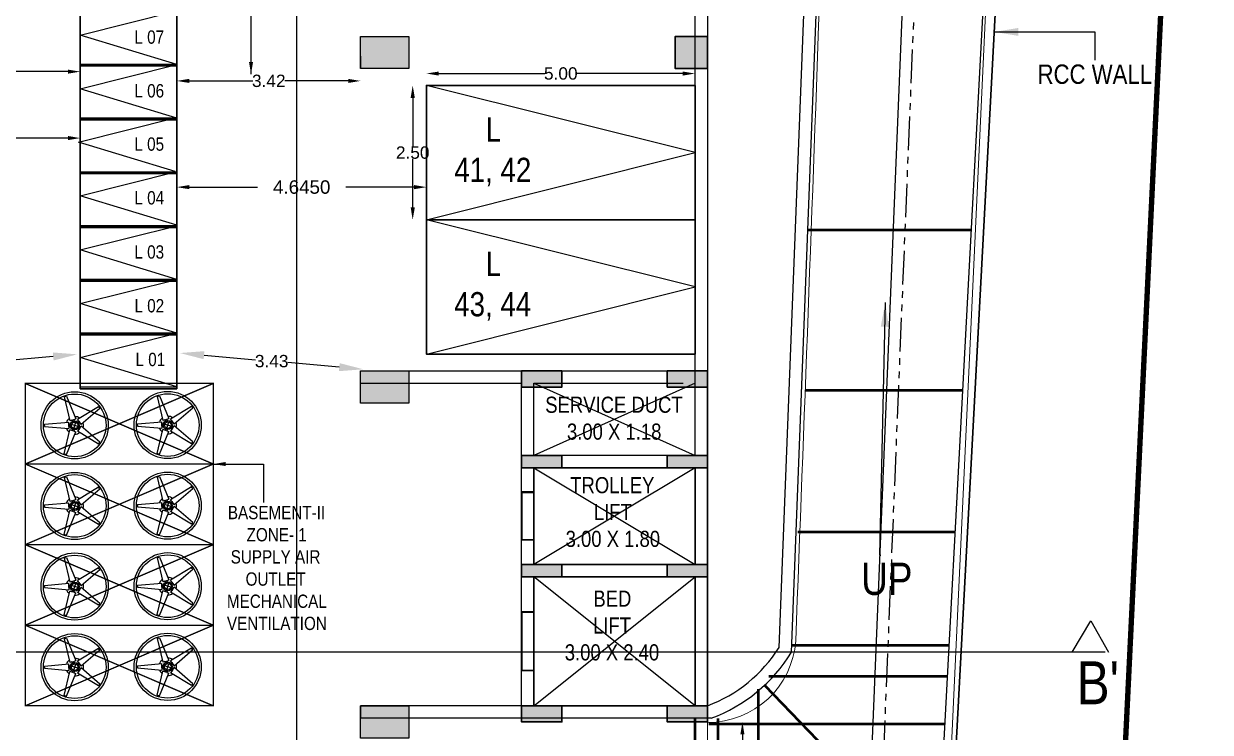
# Model space of a CAD drawing. Header units: metres. Extents: x -38 to 401, y 28 to 287.
# Drawn here: x 155.16 to 177.25, y 62.25 to 75.43 of the extents above; entities that cross this region are included whole.
import ezdxf

# ---------------------------------------------------------------- set-up
doc = ezdxf.new("R2010")
doc.units = ezdxf.units.M
doc.linetypes.add('DOT2', pattern=[0.125, 0, -0.125])
doc.linetypes.add('PHANTOM2', pattern=[1.25, 0.625, -0.125, 0.125, -0.125, 0.125, -0.125])
for name, color, linetype in [('BLK_1_BASEMENT_-2_BLDG_FOOTPRINT', 1, 'Continuous'), ('BLK_1_FLR_-2_BLT_UP_AREA', 1, 'Continuous'), ('BLK_1_FLR_-2_BLT_UP_AREA_DEDUCT', 1, 'Continuous'), ('BLK_1_FLR_-2_LIFT_1', 1, 'Continuous'), ('BLK_1_FLR_-2_LIFT_2', 1, 'Continuous'), ('PARKING_SLOT', 4, 'Continuous'), ('TWO_WHEELER_PARKING', 4, 'Continuous'), ('UHATCH', 8, 'Continuous')]:
    doc.layers.add(name, color=color, linetype=linetype)
doc.layers.add('BLK_1_FLR_-2_VEHICLE_RAMP_2', color=1, linetype='Continuous', lineweight=0)
doc.layers.add('UCOLUMN', color=6, linetype='Continuous', lineweight=30)
doc.styles.get("Standard").update_dxf_attribs({"font": 'arial.ttf'})
doc.dimstyles.get("Standard").update_dxf_attribs({"dimtxt": 0.18, "dimasz": 0.18, "dimexe": 0.18, "dimexo": 0.0625, "dimgap": 0.09, "dimtad": 0, "dimtih": 1, "dimtoh": 1, "dimdec": 4, "dimzin": 0, "dimdsep": 46, "dimtxsty": 'Standard', "dimcen": 0.09, "dimadec": 0, "dimazin": 0, "dimtfac": 1, "dimtdec": 4, "dimtofl": 0, "dimtmove": 0, "dimatfit": 3, "dimfxl": 0, "dimtolj": 1, "dimtzin": 0, "dimarcsym": 0})
doc.dimstyles.new('STANDARD$0', dxfattribs={"dimtxt": 7, "dimasz": 3, "dimexe": 3, "dimexo": 1, "dimgap": 1.5, "dimtad": 1, "dimdec": 1, "dimzin": 1, "dimdsep": 46, "dimlunit": 4, "dimtxsty": 'Standard', "dimblk": 'OBLIQUE', "dimcen": 0.09375, "dimdle": 1, "dimclrd": 8, "dimclre": 8, "dimclrt": 7, "dimadec": 1, "dimazin": 0, "dimtfac": 1, "dimtdec": 1, "dimtix": 1, "dimtmove": 2, "dimatfit": 3, "dimldrblk": 'ARCHTICK', "dimfxl": 0, "dimfrac": 2, "dimtolj": 1, "dimtzin": 0, "dimarcsym": 0})

# ---------------------------------------------------------------- blocks, each defined once
blk = doc.blocks.new('CARS')
at = {"color": 0, "linetype": 'Continuous'}
blk.add_lwpolyline([(0, 0), (5000, 0), (5000, -2500), (0, -2500)], close=True, dxfattribs=at)
blk.add_lwpolyline([(0, 0), (5000, -1250), (0, -2500)], dxfattribs=at)
blk = doc.blocks.new('*D249')
at = {"color": 0, "lineweight": -2}
for p, q in [((153.029, 74.541), (154.209, 74.541)), ((155.984, 74.541), (154.804, 74.541))]:
    blk.add_line(p, q, dxfattribs=at)
at = {"color": 0}
for points in [[(153.029, 74.579), (153.029, 74.502), (152.799, 74.541)], [(155.984, 74.579), (155.984, 74.502), (156.214, 74.541)]]:
    blk.add_solid(points, dxfattribs=at)
at = {"layer": 'Defpoints', "color": 0}
for p in [(152.799, 74.597), (156.214, 74.597), (156.214, 74.541)]:
    blk.add_point(p, dxfattribs=at)
at = {"color": 0, "lineweight": 25, "insert": (154.507, 74.541), "char_height": 0.23, "attachment_point": 5}
blk.add_mtext('\\A1;3.42', dxfattribs=at)
blk = doc.blocks.new('*D250')
at = {"color": 0, "lineweight": -2}
for p, q in [((158.244, 74.368), (159.427, 74.368)), ((161.204, 74.368), (160.022, 74.368))]:
    blk.add_line(p, q, dxfattribs=at)
at = {"color": 0}
for points in [[(158.244, 74.406), (158.244, 74.33), (158.014, 74.368)], [(161.204, 74.406), (161.204, 74.33), (161.434, 74.368)]]:
    blk.add_solid(points, dxfattribs=at)
at = {"layer": 'Defpoints', "color": 0}
for p in [(158.014, 74.672), (161.434, 74.604), (161.434, 74.368)]:
    blk.add_point(p, dxfattribs=at)
at = {"color": 0, "lineweight": 25, "insert": (159.724, 74.368), "char_height": 0.23, "attachment_point": 5}
blk.add_mtext('\\A1;3.42', dxfattribs=at)
blk = doc.blocks.new('*D241')
at = {"color": 0, "lineweight": -2}
for p, q in [((155.712, 69.24), (154.752, 69.155)), ((153.194, 69.017), (154.154, 69.102))]:
    blk.add_line(p, q, dxfattribs=at)
at = {"color": 0}
for points in [[(155.706, 69.314), (155.719, 69.165), (156.161, 69.279)], [(153.187, 69.091), (153.201, 68.942), (152.746, 68.977)]]:
    blk.add_solid(points, dxfattribs=at)
at = {"layer": 'Defpoints', "color": 0}
for p in [(156.161, 69.279), (156.214, 68.672), (152.799, 68.37)]:
    blk.add_point(p, dxfattribs=at)
at = {"color": 0, "lineweight": 25, "insert": (154.453, 69.128), "char_height": 0.23, "attachment_point": 5}
blk.add_mtext('\\A1;3.43', dxfattribs=at)
blk = doc.blocks.new('*D242')
at = {"color": 0, "lineweight": -2}
for p, q in [((158.519, 69.264), (159.479, 69.178)), ((161.037, 69.04), (160.076, 69.126))]:
    blk.add_line(p, q, dxfattribs=at)
at = {"color": 0}
for points in [[(158.525, 69.338), (158.512, 69.189), (158.07, 69.303)], [(161.044, 69.115), (161.03, 68.966), (161.485, 69.001)]]:
    blk.add_solid(points, dxfattribs=at)
at = {"layer": 'Defpoints', "color": 0}
for p in [(161.485, 69.001), (158.014, 68.672), (161.429, 68.37)]:
    blk.add_point(p, dxfattribs=at)
at = {"color": 0, "lineweight": 25, "insert": (159.778, 69.152), "char_height": 0.23, "attachment_point": 5}
blk.add_mtext('\\A1;3.43', dxfattribs=at)
blk = doc.blocks.new('*D244')
at = {"color": 0, "lineweight": -2}
for p, q in [((168.54, 62.207), (168.54, 60.83)), ((168.54, 59.217), (168.54, 60.595))]:
    blk.add_line(p, q, dxfattribs=at)
at = {"color": 0}
for points in [[(168.502, 62.207), (168.578, 62.207), (168.54, 62.437)], [(168.502, 59.217), (168.578, 59.217), (168.54, 58.987)]]:
    blk.add_solid(points, dxfattribs=at)
at = {"layer": 'Defpoints', "color": 0}
for p in [(167.659, 62.437), (168.54, 62.437), (167.659, 58.987)]:
    blk.add_point(p, dxfattribs=at)
at = {"color": 0, "lineweight": 25, "insert": (168.54, 60.712), "char_height": 0.23, "attachment_point": 5}
blk.add_mtext('\\A1;3.00', dxfattribs=at)
blk = doc.blocks.new('1250 DIA TUBE AXIAL FAN')
for p, q in [((-20, 563), (-59, 107)), ((20, 563), (-20, 563)), ((20, 563), (21, 563)), ((21, 563), (60, 107)), ((-535, 174), (-542, 155)), ((-542, 155), (-120, -23)), ((-535, 174), (-529, 194)), ((-529, 194), (-83, 90)), ((-107, 15), (-120, -23)), ((-107, 15), (-96, 51)), ((-92, 10), (-107, 15)), ((-96, 51), (-83, 90)), ((-80, 46), (-96, 51)), ((-73, 17), (-84, 11)), ((-69, 30), (-75, 41)), ((-60, 15), (-66, 17)), ((-57, 23), (-63, 25)), ((-60, 15), (-57, 23)), ((-19, 107), (-59, 107)), ((-19, 91), (-19, 107)), ((-19, 107), (19, 107)), ((-7, 75), (-16, 84)), ((-4, 61), (-4, 68)), ((-4, 61), (4, 61)), ((4, 61), (4, 68)), ((7, 75), (16, 84)), ((19, 91), (19, 107)), ((19, 107), (60, 107)), ((57, 23), (63, 25)), ((57, 23), (60, 15)), ((60, 15), (66, 17)), ((69, 30), (75, 41)), ((73, 16), (84, 11)), ((80, 46), (96, 51)), ((529, 193), (83, 90)), ((96, 51), (83, 90)), ((92, 10), (107, 15)), ((96, 51), (107, 15)), ((107, 15), (120, -24)), ((542, 154), (120, -24)), ((536, 174), (529, 193)), ((536, 174), (542, 154)), ((-348, -443), (-111, -52)), ((-315, -467), (-15, -121)), ((-78, -76), (-111, -52)), ((-68, -62), (-78, -76)), ((-48, -97), (-78, -76)), ((-50, -56), (-62, -58)), ((-38, -84), (-48, -97)), ((-48, -97), (-15, -121)), ((-39, -47), (-43, -53)), ((-33, -52), (-39, -47)), ((-38, -65), (-37, -77)), ((-33, -52), (-37, -57)), ((48, -97), (15, -122)), ((314, -468), (15, -122)), ((39, -47), (33, -52)), ((33, -52), (37, -57)), ((38, -65), (36, -77)), ((38, -84), (48, -97)), ((39, -47), (43, -53)), ((78, -76), (48, -97)), ((50, -57), (62, -58)), ((68, -62), (78, -76)), ((78, -76), (111, -52)), ((347, -444), (111, -52)), ((-331, -455), (-348, -443)), ((-331, -455), (-315, -467)), ((331, -456), (314, -468)), ((331, -456), (347, -444))]:
    blk.add_line(p, q)
at = {"ltscale": 0.0001}
for p, q in [((-61, 0), (61, 0)), ((0, 61), (0, -61))]:
    blk.add_line(p, q, dxfattribs=at)
for radius in [625, 583, 84.3, 61.4]:
    blk.add_circle((0, 0), radius, dxfattribs=at)
for centre, major_axis, start_param, end_param in [((0, 0), (26, 162), 0.50271, 1.068087), ((-89, 20), (1.54, 9.7), 2.984513, 3.769911), ((-83, 36), (-9.7, 1.54), 3.769911, 4.555309), ((-69, 8), (-9.7, 1.54), 4.555309, 5.340708), ((-60, 34), (1.54, 9.7), 2.199115, 2.984513), ((-9, 91), (-9.7, 1.54), 0.15708, 0.942478), ((-14, 68), (1.54, 9.7), 4.869469, 5.654867), ((14, 68), (-9.7, 1.54), -0.628319, 0.15708), ((9, 91), (-9.7, 1.54), 2.513274, 3.298672), ((0, 0), (-162, 26), 3.958461, 4.523839), ((60, 34), (1.54, 9.7), 3.612832, 4.39823), ((69, 8), (-9.7, 1.54), 4.39823, 5.183628), ((83, 36), (1.54, 9.7), 0.471239, 1.256637), ((89, 20), (-9.7, 1.54), 1.256637, 2.042035), ((0, 0), (26, 162), 1.759347, 2.324724), ((-60, -68), (-9.7, 1.54), -1.256637, -0.471239), ((-51, -47), (-9.7, 1.54), 1.884956, 2.670354), ((0, 0), (-162, 26), 1.445187, 2.010565), ((-29, -63), (1.54, 9.7), 1.099557, 1.884956), ((-46, -78), (1.54, 9.7), 4.24115, 5.026548), ((46, -78), (-9.7, 1.54), 0, 0.785398), ((29, -63), (-9.7, 1.54), 3.141593, 3.926991), ((51, -47), (-9.7, 1.54), 0.785398, 1.570796), ((60, -68), (-9.7, 1.54), 3.926991, 4.712389), ((0, 0), (-162, 26), 2.701824, 3.267202)]:
    blk.add_ellipse(centre, major_axis=major_axis, ratio=1, start_param=start_param, end_param=end_param)
blk = doc.blocks.new('*D213')
at = {"color": 0, "lineweight": -2}
for p, q in [((162.889, 74.505), (164.861, 74.505)), ((167.429, 74.505), (165.458, 74.505))]:
    blk.add_line(p, q, dxfattribs=at)
at = {"color": 0}
for points in [[(162.889, 74.543), (162.889, 74.467), (162.659, 74.505)], [(167.429, 74.543), (167.429, 74.467), (167.659, 74.505)]]:
    blk.add_solid(points, dxfattribs=at)
at = {"layer": 'Defpoints', "color": 0}
for p in [(167.659, 74.505), (162.659, 74.283), (167.659, 74.283)]:
    blk.add_point(p, dxfattribs=at)
at = {"color": 0, "lineweight": 25, "insert": (165.159, 74.505), "char_height": 0.23, "attachment_point": 5}
blk.add_mtext('\\A1;5.00', dxfattribs=at)
blk = doc.blocks.new('*D214')
at = {"color": 0, "lineweight": -2}
for p, q in [((162.403, 74.053), (162.403, 73.15)), ((162.403, 72.013), (162.403, 72.916))]:
    blk.add_line(p, q, dxfattribs=at)
at = {"color": 0}
for points in [[(162.365, 74.053), (162.442, 74.053), (162.403, 74.283)], [(162.365, 72.013), (162.442, 72.013), (162.403, 71.783)]]:
    blk.add_solid(points, dxfattribs=at)
at = {"layer": 'Defpoints', "color": 0}
for p in [(162.659, 74.283), (162.403, 71.783), (162.659, 71.783)]:
    blk.add_point(p, dxfattribs=at)
at = {"color": 0, "lineweight": 25, "insert": (162.403, 73.033), "char_height": 0.23, "attachment_point": 5}
blk.add_mtext('\\A1;2.50', dxfattribs=at)
blk = doc.blocks.new('230 X 750')
at = {"layer": 'UHATCH', "linetype": 'Continuous'}
h = blk.add_hatch(color=256, dxfattribs=at)
h.dxf.hatch_style = 1
h.paths.add_polyline_path([(750, 0), (750, 230), (0, 230), (0, 0)])
at = {"layer": 'UCOLUMN', "linetype": 'Continuous'}
blk.add_lwpolyline([(0, 230), (0, 0), (750, 0), (750, 230)], close=True, dxfattribs=at)
blk = doc.blocks.new('A$C4CCF6BF3')
at = {"layer": 'UHATCH', "linetype": 'Continuous'}
h = blk.add_hatch(color=256, dxfattribs=at)
h.dxf.hatch_style = 1
h.paths.add_polyline_path([(750, 0), (750, 300), (0, 300), (0, 0)])
at = {"layer": 'UCOLUMN', "linetype": 'Continuous'}
blk.add_lwpolyline([(0, 300), (0, 0), (750, 0), (750, 300)], close=True, dxfattribs=at)
blk = doc.blocks.new('900 X 900')
at = {"linetype": 'Continuous'}
h = blk.add_hatch(color=256, dxfattribs=at)
h.dxf.hatch_style = 1
h.paths.add_polyline_path([(0, 150), (900, 150), (900, 750), (0, 750)])
blk.add_lwpolyline([(0, 150), (900, 150), (900, 750), (0, 750)], close=True, dxfattribs=at)
blk = doc.blocks.new('600X600')
at = {"layer": 'UHATCH', "linetype": 'Continuous'}
h = blk.add_hatch(color=256, dxfattribs=at)
h.dxf.hatch_style = 1
h.paths.add_polyline_path([(600, 600), (0, 600), (0, 0), (600, 0)])
at = {"layer": 'UCOLUMN', "linetype": 'Continuous'}
blk.add_lwpolyline([(0, 0), (600, 0), (600, 600), (0, 600)], close=True, dxfattribs=at)
blk = doc.blocks.new('750 x 750')
blk.add_blockref('600X600', (0, 75))
blk = doc.blocks.new('CXBCCB')
at = {"linetype": 'Continuous', "xscale": -1}
for name, p in [('900 X 900', (-5560, 12010)), ('750 x 750', (0, 12085)), ('900 X 900', (-5560, 5782)), ('900 X 900', (-5560, -450))]:
    blk.add_blockref(name, p, dxfattribs=at)
for name, p in [('A$C4CCF6BF3', (-3460, 6232)), ('A$C4CCF6BF3', (-750, 6232)), ('230 X 750', (-3460, 4730)), ('230 X 750', (-750, 4730)), ('230 X 750', (-3460, 2700)), ('230 X 750', (-750, 2700)), ('A$C4CCF6BF3', (-3460, 0)), ('A$C4CCF6BF3', (-750, 0))]:
    blk.add_blockref(name, p)
blk = doc.blocks.new('*D72')
at = {"color": 0, "lineweight": -2}
for p, q in [((151.856, 73.304), (153.096, 73.304)), ((155.984, 73.304), (154.744, 73.304))]:
    blk.add_line(p, q, dxfattribs=at)
at = {"color": 0}
for points in [[(151.856, 73.343), (151.856, 73.266), (151.626, 73.304)], [(155.984, 73.343), (155.984, 73.266), (156.214, 73.304)]]:
    blk.add_solid(points, dxfattribs=at)
at = {"layer": 'Defpoints', "color": 0}
for p in [(151.626, 73.323), (156.214, 73.323), (156.214, 73.304)]:
    blk.add_point(p, dxfattribs=at)
at = {"color": 0, "lineweight": 25, "insert": (153.92, 73.304), "char_height": 0.25, "attachment_point": 5}
blk.add_mtext('\\A1;4.5883', dxfattribs=at)
blk = doc.blocks.new('*D73')
at = {"color": 0, "lineweight": -2}
for p, q in [((158.244, 72.391), (159.513, 72.391)), ((162.429, 72.391), (161.16, 72.391))]:
    blk.add_line(p, q, dxfattribs=at)
at = {"color": 0}
for points in [[(158.244, 72.429), (158.244, 72.353), (158.014, 72.391)], [(162.429, 72.429), (162.429, 72.353), (162.659, 72.391)]]:
    blk.add_solid(points, dxfattribs=at)
at = {"layer": 'Defpoints', "color": 0}
for p in [(158.014, 72.559), (162.659, 72.559), (158.014, 72.391)]:
    blk.add_point(p, dxfattribs=at)
at = {"color": 0, "lineweight": 25, "insert": (160.337, 72.391), "char_height": 0.25, "attachment_point": 5}
blk.add_mtext('\\A1;4.6450', dxfattribs=at)
blk = doc.blocks.new('*D1198')
at = {"layer": 'BLK_1_FLR_-2_VEHICLE_RAMP_2', "color": 0, "linetype": 'DOT2', "lineweight": -2}
for p, q in [((172.19, 90.669), (172.532, 90.655)), ((171.001, 61.666), (171.342, 61.652))]:
    blk.add_line(p, q, dxfattribs=at)
at = {"layer": 'BLK_1_FLR_-2_VEHICLE_RAMP_2', "color": 0, "linetype": 'PHANTOM2', "lineweight": -2}
for p, q in [((172.344, 90.483), (171.765, 76.343)), ((171.17, 61.839), (171.75, 75.979))]:
    blk.add_line(p, q, dxfattribs=at)
at = {"layer": 'BLK_1_FLR_-2_VEHICLE_RAMP_2', "color": 0}
for points in [[(172.314, 90.484), (172.374, 90.482), (172.352, 90.663)], [(171.14, 61.84), (171.2, 61.838), (171.163, 61.659)]]:
    blk.add_solid(points, dxfattribs=at)
at = {"layer": 'Defpoints', "color": 0}
for p in [(172.128, 90.672), (170.939, 61.668), (171.163, 61.659)]:
    blk.add_point(p, dxfattribs=at)
at = {"layer": 'BLK_1_FLR_-2_VEHICLE_RAMP_2', "color": 0, "insert": (171.757, 76.161), "char_height": 0.18, "attachment_point": 5}
blk.add_mtext('\\A1;29.0279', dxfattribs=at)

msp = doc.modelspace()

# ---------------------------------------------------------------- linework, layer by layer
at = {"lineweight": 25}
for p, q in [((167.65941, 67.39742), (167.65941, 90.03442)), ((167.88941, 89.80442), (167.88941, 62.73742)), ((169.2246, 63.82485), (170.20826, 89.18833)), ((169.45136, 63.73703), (170.43884, 89.199)), ((172.14175, 59.22305), (173.63559, 87.24625)), ((172.35982, 58.99305), (173.86527, 87.23401)), ((161.43441, 74.59742), (161.43441, 74.82742)), ((161.42941, 68.96992), (167.88941, 68.96992)), ((161.42941, 68.73992), (161.42941, 68.96992)), ((167.88941, 62.73742), (167.88941, 68.96992)), ((161.42941, 68.73992), (164.42941, 68.73992)), ((164.42941, 66.71742), (164.42941, 68.73992)), ((164.65941, 67.39742), (164.65941, 68.73992)), ((164.65941, 68.73992), (167.65941, 67.39742)), ((167.65941, 68.73992), (164.65941, 67.39742)), ((164.65941, 68.73992), (167.43941, 68.73992)), ((167.65941, 67.39742), (164.65941, 67.39742)), ((164.65941, 66.71742), (164.65941, 67.16742)), ((167.65941, 67.16742), (164.65941, 67.16742)), ((164.65941, 67.16742), (167.65941, 65.36742)), ((167.65941, 67.16742), (164.65941, 65.36742)), ((167.65941, 65.36742), (167.65941, 67.16742)), ((164.65941, 66.71742), (164.42941, 66.71742)), ((164.42941, 64.48742), (164.42941, 65.81742)), ((164.65941, 65.81742), (164.42941, 65.81742)), ((164.65941, 65.36742), (164.65941, 65.81742)), ((167.65941, 65.36742), (164.65941, 65.36742)), ((167.65941, 65.13742), (164.65941, 65.13742)), ((164.65941, 64.48742), (164.65941, 65.13742)), ((167.65941, 62.73742), (164.65941, 65.13742)), ((164.65941, 62.73742), (167.65941, 65.13742)), ((167.65941, 65.13742), (167.65941, 62.73742)), ((164.65941, 64.48742), (164.42941, 64.48742)), ((164.42941, 62.73742), (164.42941, 63.38742)), ((164.65941, 63.38742), (164.42941, 63.38742)), ((164.65941, 62.73742), (164.65941, 63.38742)), ((161.42941, 62.73742), (161.42941, 62.50742)), ((164.42941, 62.73742), (161.42941, 62.73742)), ((167.88941, 62.73742), (164.65941, 62.73742)), ((167.95946, 62.50742), (161.42941, 62.50742))]:
    msp.add_line(p, q, dxfattribs=at)
for points, const_width in [([(156.29093, 34.30778), (174.2516, 34.27413), (174.77677, 44.41069), (175.55608, 59.6979), (176.33956, 75.90172), (176.88936, 87.13752), (177.14013, 94.42468), (177.19814, 96.60974), (176.89326, 99.7366), (175.62707, 109.54988), (173.61646, 125.0674), (137.30751, 122.17798), (137.83504, 104.08365), (138.23362, 72.55756), (138.1818, 66.85095), (138.32383, 34.29968), (146.80226, 34.31114), (174.2516, 34.27413)], 0.1), ([(169.756, 71.59204), (172.80111, 71.59204)], 0.04809), ([(158.69086, 68.73742), (155.19148, 67.23742)], 0.025), ([(155.19148, 68.73742), (158.69086, 67.23742)], 0.025), ([(169.70919, 68.60823), (172.64205, 68.60823)], 0.04809), ([(158.69086, 67.23742), (155.19148, 65.73742)], 0.025), ([(155.19148, 67.23742), (158.69086, 65.73742)], 0.025), ([(169.56874, 65.97365), (172.50161, 65.97365)], 0.04809), ([(158.69086, 65.73742), (155.19148, 64.23742)], 0.025), ([(155.19148, 65.73742), (158.69086, 64.23742)], 0.025), ([(158.69086, 64.23742), (155.19148, 62.73742)], 0.025), ([(155.19148, 64.23742), (158.69086, 62.73742)], 0.025), ([(169.4563, 63.86426), (172.38916, 63.86426)], 0.04809), ([(169.02841, 63.28626), (172.35835, 63.28626)], 0.04809), ([(168.835, 63.05103), (168.835, 58.98742)], 0.04809), ([(168.95211, 63.12086), (172.17143, 59.77979)], 0.04809), ([(167.65941, 62.50742), (167.65941, 58.98742)], 0.04809), ([(168.08763, 62.50742), (168.08763, 58.98742)], 0.04809), ([(167.91105, 62.39726), (172.31889, 62.39726)], 0.04809)]:
    msp.add_lwpolyline(points, dxfattribs=dict(at, const_width=const_width))
for points in [[(160.24655, 42.96013), (160.24655, 105.26018)], [(158.01441, 74.67242), (156.21441, 75.22242), (158.01441, 75.67242)], [(158.01441, 73.67242), (156.21441, 74.22242), (158.01441, 74.67242)], [(157.98084, 72.68081), (156.18084, 73.23081), (157.98084, 73.68081)], [(158.01441, 71.68081), (156.21441, 72.23081), (158.01441, 72.68081)], [(158.01441, 70.67242), (156.21441, 71.22242), (158.01441, 71.67242)], [(158.01441, 69.67242), (156.21441, 70.22242), (158.01441, 70.67242)], [(158.01441, 68.67242), (156.21441, 69.22242), (158.01441, 69.67242)], [(174.67818, 63.73742), (175.02803, 64.32029), (175.35415, 63.73742)], [(175.29115, 63.73742), (139.83229, 63.73742)]]:
    msp.add_lwpolyline(points, dxfattribs=at)
at = {"color": 1}
msp.add_lwpolyline([(167.89128, 91.77661), (171.12145, 91.77689, -0.09314368), (172.12777, 90.67197), (170.93862, 61.66839, -0.22348707), (170.45813, 60.92997), (167.89388, 60.92997)], format="xyb", dxfattribs=at)
at = {"lineweight": 25}
for points in [[(158.01441, 74.67242), (158.01441, 75.67242), (156.21441, 75.67242), (156.21441, 74.67242)], [(158.01441, 73.67242), (158.01441, 74.67242), (156.21441, 74.67242), (156.21441, 73.67242)], [(158.01441, 72.67242), (158.01441, 73.67242), (156.21441, 73.67242), (156.21441, 72.67242)], [(158.01441, 71.67242), (158.01441, 72.67242), (156.21441, 72.67242), (156.21441, 71.67242)], [(158.01441, 71.67242), (158.01441, 72.67242), (156.21441, 72.67242), (156.21441, 71.67242)], [(158.01441, 70.67242), (158.01441, 71.67242), (156.21441, 71.67242), (156.21441, 70.67242)], [(158.01441, 69.67242), (158.01441, 70.67242), (156.21441, 70.67242), (156.21441, 69.67242)], [(158.01441, 68.67242), (158.01441, 69.67242), (156.21441, 69.67242), (156.21441, 68.67242)], [(164.65941, 66.71742), (164.65941, 65.81742), (164.42941, 65.81742), (164.42941, 66.71742)], [(164.64941, 66.70742), (164.64941, 65.82742), (164.43941, 65.82742), (164.43941, 66.70742)], [(164.65941, 64.48742), (164.65941, 63.38742), (164.42941, 63.38742), (164.42941, 64.48742)], [(164.64941, 64.47742), (164.64941, 63.39742), (164.43941, 63.39742), (164.43941, 64.47742)]]:
    msp.add_lwpolyline(points, close=True, dxfattribs=at)
at = {"lineweight": 25, "const_width": 0.025}
for points in [[(158.69086, 67.23742), (155.19148, 67.23742), (155.19148, 68.73742), (158.69086, 68.73742)], [(158.69086, 65.73742), (155.19148, 65.73742), (155.19148, 67.23742), (158.69086, 67.23742)], [(158.69086, 64.23742), (155.19148, 64.23742), (155.19148, 65.73742), (158.69086, 65.73742)], [(158.69086, 62.73742), (155.19148, 62.73742), (155.19148, 64.23742), (158.69086, 64.23742)]]:
    msp.add_lwpolyline(points, close=True, dxfattribs=at)
at = {"lineweight": 25}
for centre, radius, start, end in [((166.92641, 65.28323), 2.72186, 290.720028, 327.601647), ((166.9467, 65.2561), 2.92932, 290.226501, 328.772255)]:
    msp.add_arc(centre, radius, start, end, dxfattribs=at)
at = {"layer": 'BLK_1_BASEMENT_-2_BLDG_FOOTPRINT', "color": 1, "lineweight": 30}
msp.add_lwpolyline([(173.84897, 93.51492), (167.88941, 93.51492), (167.88941, 103.62742), (146.33941, 103.62742), (146.33941, 100.46499, -0.41420868), (146.08941, 100.21499), (141.56442, 100.21491, 0.41416154), (141.31442, 99.96495), (141.30941, 68.80742), (141.31441, 44.30913), (167.88941, 44.30913), (167.88941, 58.75742), (172.11023, 58.75742, 0.39869961), (172.35987, 58.99411), (173.86527, 87.23401), (174.09879, 93.25523, 0.42561312)], format="xyb", close=True, dxfattribs=at)
at = {"layer": 'BLK_1_FLR_-2_BLT_UP_AREA', "color": 12, "lineweight": 30}
msp.add_lwpolyline([(173.84897, 93.51492), (167.88941, 93.51492), (167.88941, 103.62742), (146.33941, 103.62742), (146.33941, 100.46499, -0.41420868), (146.08941, 100.21499), (141.56442, 100.21491, 0.41416154), (141.31442, 99.96495), (141.30941, 68.80742), (141.31441, 44.30913), (167.88941, 44.30913), (167.88941, 58.75742), (172.11023, 58.75742, 0.39869961), (172.35987, 58.99411), (173.86527, 87.23401), (174.09879, 93.25523, 0.42561312)], format="xyb", close=True, dxfattribs=at)
at = {"layer": 'BLK_1_FLR_-2_BLT_UP_AREA_DEDUCT', "color": 12, "lineweight": 30}
msp.add_lwpolyline([(173.84897, 93.51492), (167.88941, 93.51492), (167.88941, 103.62742), (146.33941, 103.62742), (146.33941, 100.46499, -0.41420868), (146.08941, 100.21499), (141.56442, 100.21491, 0.41416154), (141.31442, 99.96495), (141.30941, 68.80742), (141.31441, 44.30913), (167.88941, 44.30913), (167.88941, 58.75742), (172.11023, 58.75742, 0.39869961), (172.35987, 58.99411), (173.86527, 87.23401), (174.09879, 93.25523, 0.42561312)], format="xyb", close=True, dxfattribs=at)
at = {"layer": 'BLK_1_FLR_-2_LIFT_1', "color": 30, "lineweight": 30}
msp.add_lwpolyline([(164.65941, 65.13742), (167.65941, 65.13742), (167.65941, 62.73742), (164.65941, 62.73742)], close=True, dxfattribs=at)
at = {"layer": 'BLK_1_FLR_-2_LIFT_2', "color": 30, "lineweight": 30}
msp.add_lwpolyline([(164.65941, 65.36742), (167.65941, 65.36742), (167.65941, 67.16742), (164.65941, 67.16742)], close=True, dxfattribs=at)
at = {"layer": 'BLK_1_FLR_-2_VEHICLE_RAMP_2', "color": 1}
msp.add_lwpolyline([(167.89141, 90.27696), (167.89141, 93.27996), (172.31745, 93.27996, -0.41421356), (173.81745, 91.77996), (172.35785, 60.40752, -0.40013255), (170.8596, 58.97996), (167.89404, 58.97996), (167.89028, 62.42996, 0.39661499), (169.53173, 63.94617, 0.00131472), (170.40857, 88.37863, 0.4107205), (168.85076, 90.27696), (167.89141, 90.27696), (167.89028, 93.27996)], format="xyb", dxfattribs=at)
at = {"layer": 'PARKING_SLOT', "color": 30, "lineweight": 30}
for points in [[(167.65941, 71.78303), (162.65941, 71.78303), (162.65941, 74.28303), (167.65941, 74.28303)], [(167.65941, 71.78303), (162.65941, 71.78303), (162.65941, 74.28303), (167.65941, 74.28303)], [(167.65941, 69.28303), (162.65941, 69.28303), (162.65941, 71.78303), (167.65941, 71.78303)], [(167.65941, 69.28303), (162.65941, 69.28303), (162.65941, 71.78303), (167.65941, 71.78303)]]:
    msp.add_lwpolyline(points, close=True, dxfattribs=at)
at = {"layer": 'TWO_WHEELER_PARKING', "color": 2, "lineweight": 30}
for points in [[(158.01441, 74.65259), (158.01441, 75.65259), (156.21441, 75.65259), (156.21441, 74.65259)], [(158.01441, 73.64764), (158.01441, 74.64764), (156.21441, 74.64764), (156.21441, 73.64764)], [(158.01441, 72.64508), (158.01441, 73.64508), (156.21441, 73.64508), (156.21441, 72.64508)], [(158.01441, 71.64368), (158.01441, 72.64368), (156.21441, 72.64368), (156.21441, 71.64368)], [(158.01441, 70.64268), (158.01441, 71.64268), (156.21441, 71.64268), (156.21441, 70.64268)], [(158.01441, 69.64268), (158.01441, 70.64268), (156.21441, 70.64268), (156.21441, 69.64268)], [(158.01441, 68.63958), (158.01441, 69.63958), (156.21441, 69.63958), (156.21441, 68.63958)]]:
    msp.add_lwpolyline(points, close=True, dxfattribs=at)

# ---------------------------------------------------------------- block references
at = {"lineweight": 25, "xscale": 0.001, "yscale": 0.001, "zscale": 0.001}
msp.add_blockref('CXBCCB', (167.88941, 62.43742), dxfattribs=at)
msp.add_blockref('CXBCCB', (167.88941, 62.43742), dxfattribs=at)
at = {"lineweight": 25, "yscale": 0.001, "zscale": 0.001}
for name, p, xscale, rotation in [('CARS', (162.65941, 71.78303), -0.001, 180), ('CARS', (162.65941, 69.28303), -0.001, 180), ('1250 DIA TUBE AXIAL FAN', (156.11148, 67.95742), 0.001, 162.0287844964822), ('1250 DIA TUBE AXIAL FAN', (157.84276, 67.96315), 0.001, 162.0287844964822), ('1250 DIA TUBE AXIAL FAN', (156.11148, 66.45742), 0.001, 162.0287844964822), ('1250 DIA TUBE AXIAL FAN', (157.84276, 66.46315), 0.001, 162.0287844964822), ('1250 DIA TUBE AXIAL FAN', (156.11148, 64.95742), 0.001, 162.0287844964822), ('1250 DIA TUBE AXIAL FAN', (157.84276, 64.96315), 0.001, 162.0287844964822), ('1250 DIA TUBE AXIAL FAN', (156.11148, 63.45742), 0.001, 162.0287844964822), ('1250 DIA TUBE AXIAL FAN', (157.84276, 63.46315), 0.001, 162.0287844964822)]:
    msp.add_blockref(name, p, dxfattribs=dict(at, xscale=xscale, rotation=rotation))

# ---------------------------------------------------------------- texts
at = {"lineweight": 25, "attachment_point": 1}
for s, insert, char_height, width in [('{\\fArial Narrow|b0|i0|c0|p34;\\W6.26984;  \\W1;L 07 }', (156.2355, 75.30786), 0.2475, 2.4954378), ('{\\fArial Narrow|b0|i0|c0|p34;RCC WALL}', (174.0338, 74.67339), 0.36, 3.6297278), ('{\\fArial Narrow|b0|i0|c0|p34;\\W6.26984;  \\W1;L 06 }', (156.2355, 74.30786), 0.2475, 2.4954378), ('{\\fArial Narrow|b0|i0|c0|p34;\\W7.51074;  \\W1;L\\P\\W5.47059;  \\W1;41, 42 }', (161.60829, 73.68741), 0.45, 4.5371597), ('{\\fArial Narrow|b0|i0|c0|p34;\\W6.26449;  \\W1;L 05 }', (156.2355, 73.31625), 0.2475, 2.4954378), ('{\\fArial Narrow|b0|i0|c0|p34;\\W6.27144;  \\W1;L 04 }', (156.2355, 72.31625), 0.2475, 2.4954378), ('{\\fArial Narrow|b0|i0|c0|p34;\\W6.26984;  \\W1;L 03 }', (156.2355, 71.30786), 0.2475, 2.4954378), ('{\\fArial Narrow|b0|i0|c0|p34;\\W7.51074;  \\W1;L\\P\\W5.46738;  \\W1;43, 44 }', (161.60829, 71.18741), 0.45, 4.5371597), ('{\\fArial Narrow|b0|i0|c0|p34;\\W6.27466;  \\W1;L 02 }', (156.2355, 70.30786), 0.2475, 2.4954378), ('{\\fArial Narrow|b0|i0|c0|p34;\\W6.3935;  \\W1;L 01 }', (156.2355, 69.30786), 0.2475, 2.4954378), ('{\\fArial Narrow|b0|i0|c0|p34;\\W1.25133; \\W1;SERVICE DUCT\\P{\\W5.474032; }3.00 X 1.18}', (164.75077, 68.49106), 0.3, 2.7752551), ('{\\fArial Narrow|b0|i0|c0|p34;\\W1.50456; \\W1;TROLLEY \\P{\\W6.104128; }LIFT\\P{\\W0.600916; }3.00 X 1.80}', (165.19168, 66.99491), 0.3, 1.8424125), ('{\\fArial Narrow|b0|i0|c0|p34;\\W5.68397;  \\W1;\\P\\W5.43397;  \\W1; \\P{\\W0.170947; }BASEMENT-II\\P{\\W4.646322; }ZONE- 1\\P{\\W0.882938; }SUPPLY AIR \\P{\\W4.398998; }OUTLET \\PMECHANICAL \\PVENTILATION}', (158.94566, 67.28357), 0.2475, 1.7925458), ('{\\fArial Narrow|b0|i0|c0|p34;\\W6.17479; \\W1;BED \\P{\\W6.104128; }LIFT\\P{\\W0.600916; }3.00 X 2.40}', (165.17566, 64.88254), 0.3, 1.8424125), ("{\\fArial Narrow|b0|i0|c0|p34;B'}", (174.7631, 63.56612), 0.8, 1.7202398)]:
    msp.add_mtext(s, dxfattribs=dict(at, insert=insert, char_height=char_height, width=width))
at = {"color": 7, "lineweight": 25, "insert": (170.75085, 65.4012), "char_height": 0.6, "width": 1.7202398, "attachment_point": 1}
msp.add_mtext('{\\fArial Narrow|b0|i0|c0|p34;UP}', dxfattribs=at)

# ---------------------------------------------------------------- dimensions: what is measured, and where the dimension line sits
at = {"lineweight": 25}
for base, p1, p2, text, picture, middle in [((156.21441, 74.5406), (152.79941, 74.59742), (156.21441, 74.59742), '3.42', '*D249', (154.50691, 74.5406)), ((161.43441, 74.3681), (158.01441, 74.67242), (161.43441, 74.60409), '3.42', '*D250', (159.72441, 74.3681)), ((167.65941, 74.50499), (162.65941, 74.28303), (167.65941, 74.28303), '5.00', '*D213', (165.15941, 74.50499))]:
    dim = msp.add_linear_dim(base=base, p1=p1, p2=p2, text=text, dimstyle='Standard', override={"dimscale": 1, "dimtxt": 0.23, "dimasz": 0.23, "dimgap": 0, "dimse1": 1, "dimse2": 1, "dimtmove": 1}, dxfattribs=at)
    dim.commit()
    dim.dimension.update_dxf_attribs({"geometry": picture, "text_midpoint": middle})
for base, p1, p2, text, picture, middle in [((162.40329, 71.78303), (162.65941, 74.28303), (162.65941, 71.78303), '2.50', '*D214', (162.40329, 73.03303)), ((168.54004, 62.43742), (167.65941, 58.98742), (167.65941, 62.43742), '3.00', '*D244', (168.54004, 60.71242))]:
    dim = msp.add_linear_dim(base=base, p1=p1, p2=p2, angle=90, text=text, dimstyle='Standard', override={"dimscale": 1, "dimtxt": 0.23, "dimasz": 0.23, "dimgap": 0, "dimse1": 1, "dimse2": 1, "dimtmove": 1}, dxfattribs=at)
    dim.commit()
    dim.dimension.update_dxf_attribs({"geometry": picture, "text_midpoint": middle})
for base, p1, p2, picture, middle in [((156.21441, 73.30419), (151.62609, 73.32302), (156.21441, 73.32302), '*D72', (153.92025, 73.30419)), ((158.01441, 72.39088), (162.65941, 72.55949), (158.01441, 72.55949), '*D73', (160.33691, 72.39088))]:
    dim = msp.add_linear_dim(base=base, p1=p1, p2=p2, dimstyle='Standard', override={"dimscale": 1, "dimtxt": 0.25, "dimasz": 0.23, "dimgap": 0.3, "dimpost": '\\X', "dimse1": 1, "dimse2": 1}, dxfattribs=at)
    dim.commit()
    dim.dimension.update_dxf_attribs({"geometry": picture, "text_midpoint": middle})
for p1, p2, distance, picture, middle in [((152.79941, 68.36992), (156.21441, 68.67242), 0.60943, '*D241', (154.45314, 69.12822)), ((158.01441, 68.67242), (161.42941, 68.36992), 0.6333, '*D242', (159.77779, 69.152))]:
    dim = msp.add_aligned_dim(p1=p1, p2=p2, distance=distance, text='3.43', dimstyle='Standard', override={"dimscale": 1, "dimtxt": 0.23, "dimasz": 0.45, "dimgap": 0, "dimse1": 1, "dimse2": 1, "dimtmove": 1}, dxfattribs=at)
    dim.commit()
    dim.dimension.update_dxf_attribs({"geometry": picture, "text_midpoint": middle})
at = {"layer": 'BLK_1_FLR_-2_VEHICLE_RAMP_2', "color": 1}
dim = msp.add_aligned_dim(p1=(172.12777, 90.67197), p2=(170.93862, 61.66839), distance=0.22414, dimstyle='STANDARD$0', override={"dimtxt": 0.18, "dimasz": 0.18, "dimexe": 0.18, "dimexo": 0.0625, "dimgap": 0.09, "dimtad": 0, "dimtih": 1, "dimtoh": 1, "dimdec": 4, "dimzin": 0, "dimlunit": 2, "dimpost": '', "dimcen": 0.09, "dimdle": 0, "dimclrd": 0, "dimclre": 0, "dimclrt": 0, "dimadec": 0, "dimtdec": 4, "dimtix": 0, "dimtofl": 0, "dimtmove": 0, "dimfxl": 0, "dimfrac": 0, "dimarcsym": 2}, dxfattribs=at)
dim.commit()
dim.dimension.update_dxf_attribs({"geometry": '*D1198', "text_midpoint": (171.75715, 76.161)})

# ---------------------------------------------------------------- leaders
at = {"lineweight": 25}
for points, override in [([(159.39372, 74.4917), (159.39372, 78.77747), (159.39372, 78.75264)], {"dimscale": 1, "dimtxt": 0.23, "dimasz": 0.23, "dimgap": 0, "dimse1": 1, "dimse2": 1, "dimtmove": 1}), ([(173.22858, 75.2799), (175.10102, 75.2799), (175.10102, 74.75484)], {"dimscale": 1, "dimtxt": 0.23, "dimasz": 0.45, "dimgap": 0, "dimse1": 1, "dimse2": 1, "dimtmove": 1}), ([(171.19929, 70.24198), (171.09248, 65.54002), (171.11533, 65.5395)], {"dimscale": 1, "dimtxt": 0.23, "dimasz": 0.45, "dimgap": 0, "dimse1": 1, "dimse2": 1, "dimtmove": 1}), ([(158.69086, 67.23742), (159.62558, 67.23742), (159.62558, 66.52043)], {"dimscale": 1, "dimtxt": 0.23, "dimasz": 0.23, "dimgap": 0, "dimse1": 1, "dimse2": 1, "dimtmove": 1})]:
    msp.add_leader(points, dimstyle='Standard', override=override, dxfattribs=at)

doc.saveas('drawing.dxf')
